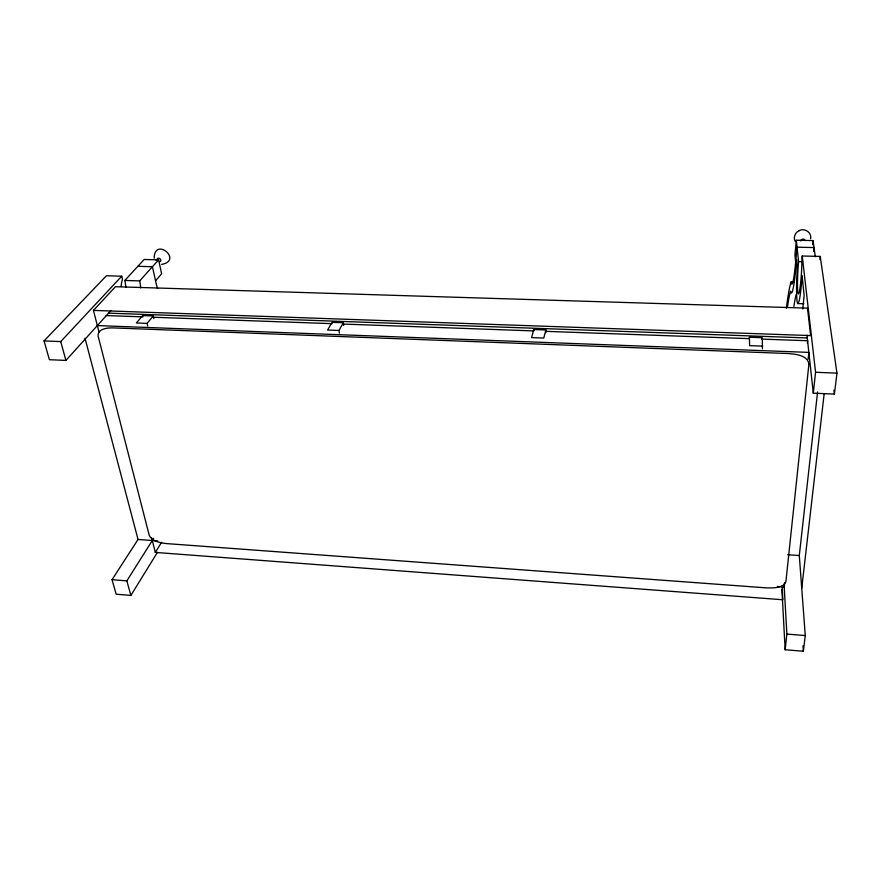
<?xml version="1.0" encoding="UTF-8"?>
<svg xmlns="http://www.w3.org/2000/svg" width="881" height="881" viewBox="0 0 881 881"><rect width="100%" height="100%" fill="white"/><g stroke="black" fill="none" stroke-linecap="round" stroke-linejoin="round"><path stroke-width="1.32" d="M762.439 348.876L762.285 337.709L749.401 337.247L749.291 338.645L546.209 331.355M815.299 256.767L813.108 240.59L796.303 240.238L794.926 254.972L795.653 262.053M806.985 335.143L813.284 393.168L834.417 394.093L836.95 373.137L820.244 256.426L802.239 256.008L801.93 259.157A22.598 1.828 -86.8 0 1 799.21 292.327L798.505 293.946A22.598 1.828 -86.8 0 1 798.604 261.602L796.303 240.238M802.778 308.956L804.133 295.333L802.095 275.698A32.289 2.61 -86.8 0 1 799.012 301.346L797.999 303.571L803.879 303.747M812.7 244.621L813.108 240.59M813.637 251.625L814.055 247.572L797.052 247.198L795.477 263.893A36.308 2.72 -86.7 0 1 791.072 281.975A96.569 7.389 -87.2 0 0 786.392 308.207M807.37 343.304L807.646 340.738L761.503 339.086M784.641 582.859L784.211 586.955L777.361 586.449M808.141 359.206L808.857 352.389L97.351 325.585M819.914 259.587L820.244 256.426M817.579 391.968L799.298 555.548L805.267 635.564L803.373 651.246L785.158 649.738L786.876 634.089L784.057 584.235M813.284 393.168L815.575 372.267L802.239 256.008M801.732 588.244L824.142 394.005M810.608 238.784C812.095 232.562 804.364 227.54 799.034 230.701M545.868 329.979L543.764 338.04L531.584 337.588L533.82 329.549L545.868 329.979L545.945 332.721M339.009 330.463L343.282 322.743L331.994 322.347L327.6 330.045L339.009 330.463L339.383 333.183M85.005 338.227L138.042 539.469L112.041 579.687L116.171 594.201L130.873 595.413L157.446 552.332M782.119 586.107L782.868 599.752L155.331 552.42L161.641 542.233M130.873 595.413L126.853 580.876L153.712 538.269M153.25 315.96L142.645 315.585L136.379 322.975L147.083 323.371L153.25 315.96L153.867 318.647M155.552 280.786L161.641 273.815L158.602 259.851L144.154 259.477L124.816 280.455A21.43 10.143 -89.9 0 1 125.807 287.426M124.816 280.455L139.683 280.896L158.602 259.851M121.126 286.171A21.485 9.9 -89.8 0 1 122.437 279.167L121.732 276.194L106.414 275.753L44.05 340.914L49.402 359.701L65.921 360.417L110.896 310.564M93.463 310.398L115.444 286.71L807.503 308.141L810.619 335.584L93.463 310.398L99.046 332.214M44.05 340.914L60.723 341.597L121.732 276.194M799.298 230.536C795.312 232.221 793.087 237.308 795.069 241.251M161.63 264.388C183.622 260.391 154.461 236.196 154.186 258.254M798.604 261.602L802.624 261.701M791.072 281.975L793.77 282.052M137.854 266.315L152.435 266.712L155.937 282.526A34.623 14.845 89.8 0 0 157.611 288.516M108.319 313.14L807.337 337.941M106.149 315.552L142.942 316.874L142.645 315.585M152.545 317.215L332.17 323.668M343.15 324.065L533.864 330.915L533.82 329.549M762.671 346.134L749.632 345.649L749.401 337.247M815.575 372.267L836.95 373.137M787.581 554.744L799.298 555.548M138.042 539.469L157.776 540.923M112.041 579.687L126.853 580.876M786.876 634.089L805.267 635.564M60.723 341.597L65.921 360.417M151.609 537.862L155.331 552.42M147.083 323.371L147.7 326.036M833.878 390.129L834.417 394.093M343.282 322.743L343.645 325.463M802.987 645.795L803.373 651.246M781.91 589.499L785.158 649.738M793.88 306.467A87.726 7.18 -87.2 0 1 796.138 294.496M787.57 306.269A87.637 6.707 -87.2 0 1 789.717 294.32L790.576 291.159L790.697 291.754A45.239 3.392 -86.7 0 0 795.4 272.791L796.688 259.454L797.327 267.934A32.289 2.61 -86.8 0 0 797.999 303.571M139.683 280.896A21.485 9.9 -89.8 0 1 140.652 287.889M800.774 240.976A2.158 1.883 -12.9 0 1 804.871 240.117M157.06 259.466A2.048 1.608 38.8 0 1 158.712 258.188A2.048 1.608 38.8 0 1 160.738 259.862A2.048 1.608 38.8 0 1 159.791 261.712M156.014 260.115A3.976 3.117 38.7 0 1 156.95 260.479M808.923 363.952L785.896 581.768C782.691 588.662 772.846 587.858 766.404 587.88L166.432 543.588C160.309 542.795 152.347 541.595 149.285 535.505L98.077 335.925C97.582 328.657 107.581 327.743 112.922 327.897L788.605 353.545C795.763 354.239 807.448 355.219 808.923 363.952"/></g></svg>
